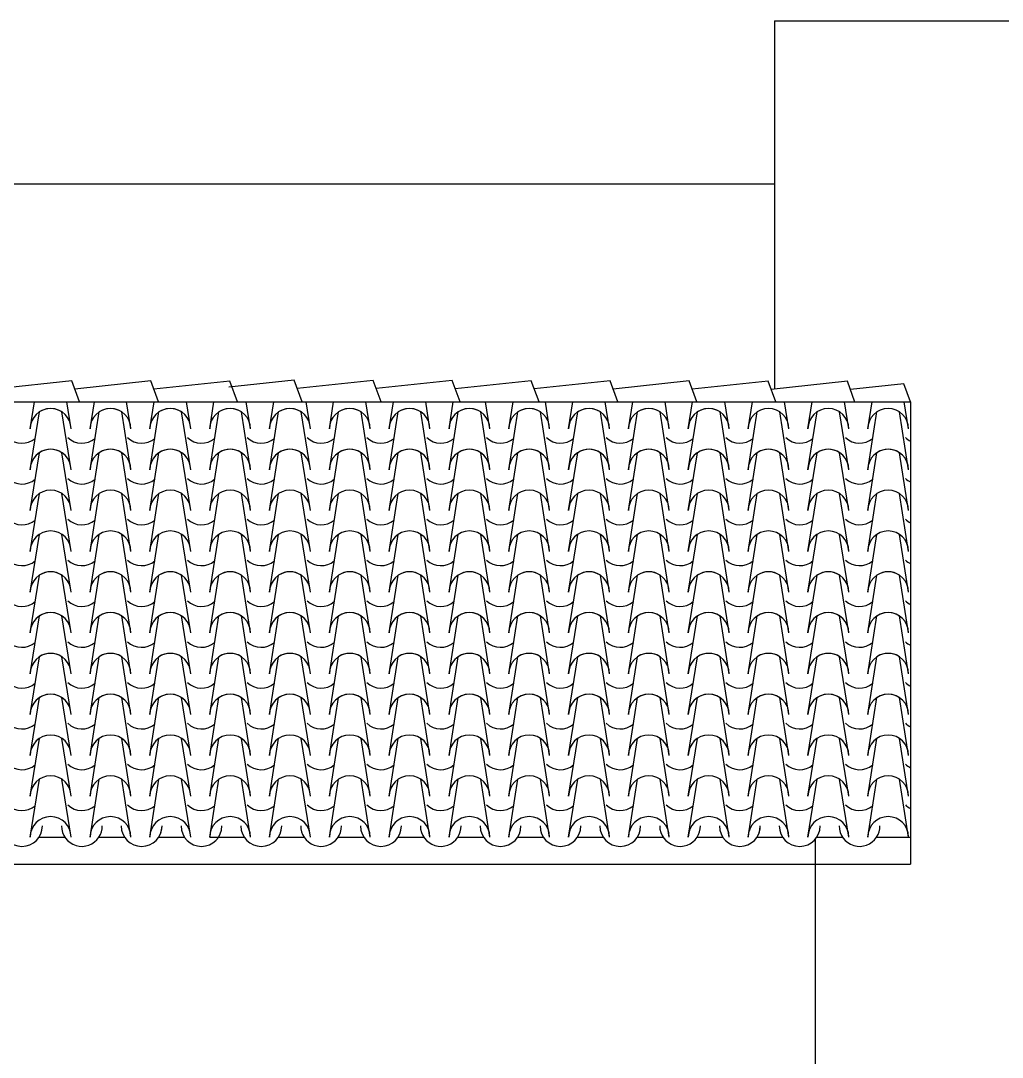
# Model space of a CAD drawing. Header units: millimetres. Extents: x 237 to 339, y 16 to 52.
# Drawn here: x 291.406 to 295.015, y 47.761 to 51.571 of the extents above; entities that cross this region are included whole.
import ezdxf

# ---------------------------------------------------------------- set-up
doc = ezdxf.new("R2010")
doc.units = ezdxf.units.MM
doc.header["$LTSCALE"] = 0.6
doc.header["$MEASUREMENT"] = 0
for name, color, linetype in [('0.3', 3, 'Continuous'), ('02', 2, 'Continuous'), ('1', 1, 'Continuous'), ('COBERTURA', 32, 'Continuous')]:
    doc.layers.add(name, color=color, linetype=linetype)

msp = doc.modelspace()

# ---------------------------------------------------------------- linework, layer by layer
at = {"layer": '0.3', "lineweight": -3}
for p, q in [((287.9229, 50.1706), (294.6773, 50.1706)), ((294.6773, 50.1706), (294.6773, 48.4706)), ((291.474, 48.5706), (291.5682, 48.5706)), ((291.6939, 48.5706), (291.7881, 48.5706)), ((291.9139, 48.5706), (292.008, 48.5706)), ((292.1012, 48.5706), (292.2279, 48.5706)), ((292.3537, 48.5706), (292.4478, 48.5706)), ((292.5736, 48.5706), (292.6677, 48.5706)), ((292.7935, 48.5706), (292.8876, 48.5706)), ((293.0134, 48.5706), (293.1075, 48.5706)), ((293.2333, 48.5706), (293.3274, 48.5706)), ((293.4532, 48.5706), (293.5474, 48.5706)), ((293.6732, 48.5706), (293.7673, 48.5706)), ((293.8931, 48.5706), (293.9872, 48.5706)), ((294.113, 48.5706), (294.2071, 48.5706)), ((294.3329, 48.5706), (294.427, 48.5706)), ((294.3329, 48.5706), (294.427, 48.5706)), ((294.5528, 48.5706), (294.6469, 48.5706)), ((294.5528, 48.5706), (294.6773, 48.5706)), ((294.6702, 48.5706), (294.6773, 48.5706)), ((294.3273, 48.563), (294.3273, 42.4706)), ((287.9229, 48.4706), (294.6773, 48.4706))]:
    msp.add_line(p, q, dxfattribs=at)
at = {"layer": '02', "lineweight": -3}
for q in [(294.1773, 50.217), (297.8773, 51.5706)]:
    msp.add_line((294.1773, 51.5706), q, dxfattribs=at)
at = {"layer": '1', "lineweight": -3}
msp.add_line((287.9229, 50.9706), (294.1773, 50.9706), dxfattribs=at)
at = {"layer": 'COBERTURA', "lineweight": -3}
for p, q in [((291.5945, 50.2472), (291.3151, 50.2174)), ((291.6225, 50.1706), (291.5945, 50.2472)), ((291.8849, 50.2466), (291.6056, 50.2169)), ((291.9127, 50.1706), (291.8849, 50.2466)), ((292.1753, 50.2461), (291.896, 50.2163)), ((292.4119, 50.2493), (292.1717, 50.2238)), ((292.2032, 50.17), (292.1753, 50.2461)), ((292.441, 50.17), (292.4119, 50.2493)), ((292.7024, 50.2488), (292.423, 50.2191)), ((292.7312, 50.17), (292.7024, 50.2488)), ((292.9928, 50.2482), (292.7135, 50.2185)), ((293.0215, 50.17), (292.9928, 50.2482)), ((293.2832, 50.2477), (293.0039, 50.218)), ((293.3117, 50.17), (293.2832, 50.2477)), ((293.5737, 50.2472), (293.2943, 50.2174)), ((293.6019, 50.17), (293.5737, 50.2472)), ((293.8641, 50.2466), (293.5848, 50.2169)), ((293.8922, 50.17), (293.8641, 50.2466)), ((294.1545, 50.2461), (293.8752, 50.2163)), ((294.1824, 50.17), (294.1545, 50.2461)), ((294.445, 50.2455), (294.1656, 50.2158)), ((294.473, 50.1689), (294.445, 50.2455)), ((294.6532, 50.2362), (294.4561, 50.2152)), ((294.6773, 50.1706), (294.6532, 50.2362)), ((291.4414, 50.0706), (291.4572, 50.1706)), ((291.5914, 50.0706), (291.5757, 50.1706)), ((291.6185, 50.1816), (291.6185, 50.1816)), ((291.6613, 50.0706), (291.6771, 50.1706)), ((291.8113, 50.0706), (291.7956, 50.1706)), ((291.8813, 50.0706), (291.897, 50.1706)), ((291.8813, 50.0706), (291.897, 50.1706)), ((291.9089, 50.181), (291.9089, 50.181)), ((292.0313, 50.0706), (292.0155, 50.1706)), ((292.1012, 50.0706), (292.1169, 50.1706)), ((292.1012, 50.0706), (292.1169, 50.1706)), ((292.1012, 50.0706), (292.1169, 50.1706)), ((292.1994, 50.1805), (292.1994, 50.1805)), ((292.2512, 50.0706), (292.2354, 50.1706)), ((292.3211, 50.0706), (292.3368, 50.1706)), ((292.436, 50.1837), (292.436, 50.1837)), ((292.4711, 50.0706), (292.4553, 50.1706)), ((292.541, 50.0706), (292.5567, 50.1706)), ((292.691, 50.0706), (292.6752, 50.1706)), ((292.7264, 50.1832), (292.7264, 50.1832)), ((292.7609, 50.0706), (292.7766, 50.1706)), ((292.9109, 50.0706), (292.8952, 50.1706)), ((292.9808, 50.0706), (292.9965, 50.1706)), ((293.0168, 50.1826), (293.0168, 50.1826)), ((293.1308, 50.0706), (293.1151, 50.1706)), ((293.2007, 50.0706), (293.2165, 50.1706)), ((293.3073, 50.1821), (293.3073, 50.1821)), ((293.3507, 50.0706), (293.335, 50.1706)), ((293.4206, 50.0706), (293.4364, 50.1706)), ((293.5706, 50.0706), (293.5549, 50.1706)), ((293.5977, 50.1816), (293.5977, 50.1816)), ((293.6405, 50.0706), (293.6563, 50.1706)), ((293.7905, 50.0706), (293.7748, 50.1706)), ((293.8605, 50.0706), (293.8762, 50.1706)), ((293.8881, 50.181), (293.8881, 50.181)), ((294.0105, 50.0706), (293.9947, 50.1706)), ((294.0804, 50.0706), (294.0961, 50.1706)), ((294.1786, 50.1805), (294.1786, 50.1805)), ((294.2304, 50.0706), (294.2146, 50.1706)), ((294.3003, 50.0706), (294.316, 50.1706)), ((294.4503, 50.0706), (294.4345, 50.1706)), ((294.5202, 50.0706), (294.5359, 50.1706)), ((294.6702, 50.0706), (294.6545, 50.1706)), ((291.4414, 49.9206), (291.4749, 50.133)), ((291.5914, 49.9206), (291.558, 50.133)), ((291.6613, 49.9206), (291.6948, 50.133)), ((291.8113, 49.9206), (291.7779, 50.133)), ((291.8813, 49.9206), (291.9147, 50.133)), ((291.8813, 49.9206), (291.9147, 50.133)), ((292.0313, 49.9206), (291.9978, 50.133)), ((292.1012, 49.9206), (292.1346, 50.133)), ((292.1012, 49.9206), (292.1346, 50.133)), ((292.2512, 49.9206), (292.2177, 50.133)), ((292.3211, 49.9206), (292.3545, 50.133)), ((292.4711, 49.9206), (292.4376, 50.133)), ((292.541, 49.9206), (292.5744, 50.133)), ((292.691, 49.9206), (292.6576, 50.133)), ((292.7609, 49.9206), (292.7943, 50.133)), ((292.9109, 49.9206), (292.8775, 50.133)), ((292.9808, 49.9206), (293.0142, 50.133)), ((293.1308, 49.9206), (293.0974, 50.133)), ((293.2007, 49.9206), (293.2342, 50.133)), ((293.3507, 49.9206), (293.3173, 50.133)), ((293.4206, 49.9206), (293.4541, 50.133)), ((293.5706, 49.9206), (293.5372, 50.133)), ((293.6405, 49.9206), (293.674, 50.133)), ((293.7905, 49.9206), (293.7571, 50.133)), ((293.8605, 49.9206), (293.8939, 50.133)), ((294.0105, 49.9206), (293.977, 50.133)), ((294.0804, 49.9206), (294.1138, 50.133)), ((294.0804, 49.9206), (294.1138, 50.133)), ((294.2304, 49.9206), (294.1969, 50.133)), ((294.3003, 49.9206), (294.3337, 50.133)), ((294.4503, 49.9206), (294.4168, 50.133)), ((294.5202, 49.9206), (294.5536, 50.133)), ((294.6702, 49.9206), (294.6368, 50.133)), ((291.4414, 49.7706), (291.4749, 49.983)), ((291.5914, 49.7706), (291.558, 49.983)), ((291.6613, 49.7706), (291.6948, 49.983)), ((291.8113, 49.7706), (291.7779, 49.983)), ((291.8813, 49.7706), (291.9147, 49.983)), ((291.8813, 49.7706), (291.9147, 49.983)), ((292.0313, 49.7706), (291.9978, 49.983)), ((292.1012, 49.7706), (292.1346, 49.983)), ((292.1012, 49.7706), (292.1346, 49.983)), ((292.2512, 49.7706), (292.2177, 49.983)), ((292.3211, 49.7706), (292.3545, 49.983)), ((292.4711, 49.7706), (292.4376, 49.983)), ((292.541, 49.7706), (292.5744, 49.983)), ((292.691, 49.7706), (292.6576, 49.983)), ((292.7609, 49.7706), (292.7943, 49.983)), ((292.9109, 49.7706), (292.8775, 49.983)), ((292.9808, 49.7706), (293.0142, 49.983)), ((293.1308, 49.7706), (293.0974, 49.983)), ((293.2007, 49.7706), (293.2342, 49.983)), ((293.3507, 49.7706), (293.3173, 49.983)), ((293.4206, 49.7706), (293.4541, 49.983)), ((293.5706, 49.7706), (293.5372, 49.983)), ((293.6405, 49.7706), (293.674, 49.983)), ((293.7905, 49.7706), (293.7571, 49.983)), ((293.8605, 49.7706), (293.8939, 49.983)), ((294.0105, 49.7706), (293.977, 49.983)), ((294.0804, 49.7706), (294.1138, 49.983)), ((294.0804, 49.7706), (294.1138, 49.983)), ((294.2304, 49.7706), (294.1969, 49.983)), ((294.3003, 49.7706), (294.3337, 49.983)), ((294.4503, 49.7706), (294.4168, 49.983)), ((294.5202, 49.7706), (294.5536, 49.983)), ((294.6702, 49.7706), (294.6368, 49.983)), ((291.4414, 49.6206), (291.4749, 49.833)), ((291.5914, 49.6206), (291.558, 49.833)), ((291.6613, 49.6206), (291.6948, 49.833)), ((291.8113, 49.6206), (291.7779, 49.833)), ((291.8813, 49.6206), (291.9147, 49.833)), ((291.8813, 49.6206), (291.9147, 49.833)), ((292.0313, 49.6206), (291.9978, 49.833)), ((292.1012, 49.6206), (292.1346, 49.833)), ((292.1012, 49.6206), (292.1346, 49.833)), ((292.2512, 49.6206), (292.2177, 49.833)), ((292.3211, 49.6206), (292.3545, 49.833)), ((292.4711, 49.6206), (292.4376, 49.833)), ((292.541, 49.6206), (292.5744, 49.833)), ((292.691, 49.6206), (292.6576, 49.833)), ((292.7609, 49.6206), (292.7943, 49.833)), ((292.9109, 49.6206), (292.8775, 49.833)), ((292.9808, 49.6206), (293.0142, 49.833)), ((293.1308, 49.6206), (293.0974, 49.833)), ((293.2007, 49.6206), (293.2342, 49.833)), ((293.3507, 49.6206), (293.3173, 49.833)), ((293.4206, 49.6206), (293.4541, 49.833)), ((293.5706, 49.6206), (293.5372, 49.833)), ((293.6405, 49.6206), (293.674, 49.833)), ((293.7905, 49.6206), (293.7571, 49.833)), ((293.8605, 49.6206), (293.8939, 49.833)), ((294.0105, 49.6206), (293.977, 49.833)), ((294.0804, 49.6206), (294.1138, 49.833)), ((294.0804, 49.6206), (294.1138, 49.833)), ((294.2304, 49.6206), (294.1969, 49.833)), ((294.3003, 49.6206), (294.3337, 49.833)), ((294.4503, 49.6206), (294.4168, 49.833)), ((294.5202, 49.6206), (294.5536, 49.833)), ((294.6702, 49.6206), (294.6368, 49.833)), ((291.4414, 49.4706), (291.4749, 49.683)), ((291.5914, 49.4706), (291.558, 49.683)), ((291.6613, 49.4706), (291.6948, 49.683)), ((291.8113, 49.4706), (291.7779, 49.683)), ((291.8813, 49.4706), (291.9147, 49.683)), ((291.8813, 49.4706), (291.9147, 49.683)), ((292.0313, 49.4706), (291.9978, 49.683)), ((292.1012, 49.4706), (292.1346, 49.683)), ((292.1012, 49.4706), (292.1346, 49.683)), ((292.2512, 49.4706), (292.2177, 49.683)), ((292.3211, 49.4706), (292.3545, 49.683)), ((292.4711, 49.4706), (292.4376, 49.683)), ((292.541, 49.4706), (292.5744, 49.683)), ((292.691, 49.4706), (292.6576, 49.683)), ((292.7609, 49.4706), (292.7943, 49.683)), ((292.9109, 49.4706), (292.8775, 49.683)), ((292.9808, 49.4706), (293.0142, 49.683)), ((293.1308, 49.4706), (293.0974, 49.683)), ((293.2007, 49.4706), (293.2342, 49.683)), ((293.3507, 49.4706), (293.3173, 49.683)), ((293.4206, 49.4706), (293.4541, 49.683)), ((293.5706, 49.4706), (293.5372, 49.683)), ((293.6405, 49.4706), (293.674, 49.683)), ((293.7905, 49.4706), (293.7571, 49.683)), ((293.8605, 49.4706), (293.8939, 49.683)), ((294.0105, 49.4706), (293.977, 49.683)), ((294.0804, 49.4706), (294.1138, 49.683)), ((294.0804, 49.4706), (294.1138, 49.683)), ((294.2304, 49.4706), (294.1969, 49.683)), ((294.3003, 49.4706), (294.3337, 49.683)), ((294.4503, 49.4706), (294.4168, 49.683)), ((294.5202, 49.4706), (294.5536, 49.683)), ((294.6702, 49.4706), (294.6368, 49.683)), ((291.4414, 49.3206), (291.4749, 49.533)), ((291.5914, 49.3206), (291.558, 49.533)), ((291.6613, 49.3206), (291.6948, 49.533)), ((291.8113, 49.3206), (291.7779, 49.533)), ((291.8813, 49.3206), (291.9147, 49.533)), ((291.8813, 49.3206), (291.9147, 49.533)), ((292.0313, 49.3206), (291.9978, 49.533)), ((292.1012, 49.3206), (292.1346, 49.533)), ((292.1012, 49.3206), (292.1346, 49.533)), ((292.2512, 49.3206), (292.2177, 49.533)), ((292.3211, 49.3206), (292.3545, 49.533)), ((292.4711, 49.3206), (292.4376, 49.533)), ((292.541, 49.3206), (292.5744, 49.533)), ((292.691, 49.3206), (292.6576, 49.533)), ((292.7609, 49.3206), (292.7943, 49.533)), ((292.9109, 49.3206), (292.8775, 49.533)), ((292.9808, 49.3206), (293.0142, 49.533)), ((293.1308, 49.3206), (293.0974, 49.533)), ((293.2007, 49.3206), (293.2342, 49.533)), ((293.3507, 49.3206), (293.3173, 49.533)), ((293.4206, 49.3206), (293.4541, 49.533)), ((293.5706, 49.3206), (293.5372, 49.533)), ((293.6405, 49.3206), (293.674, 49.533)), ((293.7905, 49.3206), (293.7571, 49.533)), ((293.8605, 49.3206), (293.8939, 49.533)), ((294.0105, 49.3206), (293.977, 49.533)), ((294.0804, 49.3206), (294.1138, 49.533)), ((294.0804, 49.3206), (294.1138, 49.533)), ((294.2304, 49.3206), (294.1969, 49.533)), ((294.3003, 49.3206), (294.3337, 49.533)), ((294.4503, 49.3206), (294.4168, 49.533)), ((294.5202, 49.3206), (294.5536, 49.533)), ((294.6702, 49.3206), (294.6368, 49.533)), ((291.4414, 49.1706), (291.4749, 49.383)), ((291.5914, 49.1706), (291.558, 49.383)), ((291.6613, 49.1706), (291.6948, 49.383)), ((291.8113, 49.1706), (291.7779, 49.383)), ((291.8813, 49.1706), (291.9147, 49.383)), ((291.8813, 49.1706), (291.9147, 49.383)), ((292.0313, 49.1706), (291.9978, 49.383)), ((292.1012, 49.1706), (292.1346, 49.383)), ((292.1012, 49.1706), (292.1346, 49.383)), ((292.2512, 49.1706), (292.2177, 49.383)), ((292.3211, 49.1706), (292.3545, 49.383)), ((292.4711, 49.1706), (292.4376, 49.383)), ((292.541, 49.1706), (292.5744, 49.383)), ((292.691, 49.1706), (292.6576, 49.383)), ((292.7609, 49.1706), (292.7943, 49.383)), ((292.9109, 49.1706), (292.8775, 49.383)), ((292.9808, 49.1706), (293.0142, 49.383)), ((293.1308, 49.1706), (293.0974, 49.383)), ((293.2007, 49.1706), (293.2342, 49.383)), ((293.3507, 49.1706), (293.3173, 49.383)), ((293.4206, 49.1706), (293.4541, 49.383)), ((293.5706, 49.1706), (293.5372, 49.383)), ((293.6405, 49.1706), (293.674, 49.383)), ((293.7905, 49.1706), (293.7571, 49.383)), ((293.8605, 49.1706), (293.8939, 49.383)), ((294.0105, 49.1706), (293.977, 49.383)), ((294.0804, 49.1706), (294.1138, 49.383)), ((294.0804, 49.1706), (294.1138, 49.383)), ((294.2304, 49.1706), (294.1969, 49.383)), ((294.3003, 49.1706), (294.3337, 49.383)), ((294.4503, 49.1706), (294.4168, 49.383)), ((294.5202, 49.1706), (294.5536, 49.383)), ((294.6702, 49.1706), (294.6368, 49.383)), ((291.4414, 49.0206), (291.4749, 49.233)), ((291.5914, 49.0206), (291.558, 49.233)), ((291.6613, 49.0206), (291.6948, 49.233)), ((291.8113, 49.0206), (291.7779, 49.233)), ((291.8813, 49.0206), (291.9147, 49.233)), ((291.8813, 49.0206), (291.9147, 49.233)), ((292.0313, 49.0206), (291.9978, 49.233)), ((292.1012, 49.0206), (292.1346, 49.233)), ((292.1012, 49.0206), (292.1346, 49.233)), ((292.2512, 49.0206), (292.2177, 49.233)), ((292.3211, 49.0206), (292.3545, 49.233)), ((292.4711, 49.0206), (292.4376, 49.233)), ((292.541, 49.0206), (292.5744, 49.233)), ((292.691, 49.0206), (292.6576, 49.233)), ((292.7609, 49.0206), (292.7943, 49.233)), ((292.9109, 49.0206), (292.8775, 49.233)), ((292.9808, 49.0206), (293.0142, 49.233)), ((293.1308, 49.0206), (293.0974, 49.233)), ((293.2007, 49.0206), (293.2342, 49.233)), ((293.3507, 49.0206), (293.3173, 49.233)), ((293.4206, 49.0206), (293.4541, 49.233)), ((293.5706, 49.0206), (293.5372, 49.233)), ((293.6405, 49.0206), (293.674, 49.233)), ((293.7905, 49.0206), (293.7571, 49.233)), ((293.8605, 49.0206), (293.8939, 49.233)), ((294.0105, 49.0206), (293.977, 49.233)), ((294.0804, 49.0206), (294.1138, 49.233)), ((294.0804, 49.0206), (294.1138, 49.233)), ((294.2304, 49.0206), (294.1969, 49.233)), ((294.3003, 49.0206), (294.3337, 49.233)), ((294.4503, 49.0206), (294.4168, 49.233)), ((294.5202, 49.0206), (294.5536, 49.233)), ((294.6702, 49.0206), (294.6368, 49.233)), ((291.4414, 48.8706), (291.4749, 49.083)), ((291.5914, 48.8706), (291.558, 49.083)), ((291.6613, 48.8706), (291.6948, 49.083)), ((291.8113, 48.8706), (291.7779, 49.083)), ((291.8813, 48.8706), (291.9147, 49.083)), ((291.8813, 48.8706), (291.9147, 49.083)), ((292.0313, 48.8706), (291.9978, 49.083)), ((292.1012, 48.8706), (292.1346, 49.083)), ((292.1012, 48.8706), (292.1346, 49.083)), ((292.2512, 48.8706), (292.2177, 49.083)), ((292.3211, 48.8706), (292.3545, 49.083)), ((292.4711, 48.8706), (292.4376, 49.083)), ((292.541, 48.8706), (292.5744, 49.083)), ((292.691, 48.8706), (292.6576, 49.083)), ((292.7609, 48.8706), (292.7943, 49.083)), ((292.9109, 48.8706), (292.8775, 49.083)), ((292.9808, 48.8706), (293.0142, 49.083)), ((293.1308, 48.8706), (293.0974, 49.083)), ((293.2007, 48.8706), (293.2342, 49.083)), ((293.3507, 48.8706), (293.3173, 49.083)), ((293.4206, 48.8706), (293.4541, 49.083)), ((293.5706, 48.8706), (293.5372, 49.083)), ((293.6405, 48.8706), (293.674, 49.083)), ((293.7905, 48.8706), (293.7571, 49.083)), ((293.8605, 48.8706), (293.8939, 49.083)), ((294.0105, 48.8706), (293.977, 49.083)), ((294.0804, 48.8706), (294.1138, 49.083)), ((294.0804, 48.8706), (294.1138, 49.083)), ((294.2304, 48.8706), (294.1969, 49.083)), ((294.3003, 48.8706), (294.3337, 49.083)), ((294.4503, 48.8706), (294.4168, 49.083)), ((294.5202, 48.8706), (294.5536, 49.083)), ((294.6702, 48.8706), (294.6368, 49.083)), ((291.4414, 48.7206), (291.4749, 48.933)), ((291.5914, 48.7206), (291.558, 48.933)), ((291.6613, 48.7206), (291.6948, 48.933)), ((291.8113, 48.7206), (291.7779, 48.933)), ((291.8813, 48.7206), (291.9147, 48.933)), ((291.8813, 48.7206), (291.9147, 48.933)), ((292.0313, 48.7206), (291.9978, 48.933)), ((292.1012, 48.7206), (292.1346, 48.933)), ((292.1012, 48.7206), (292.1346, 48.933)), ((292.2512, 48.7206), (292.2177, 48.933)), ((292.3211, 48.7206), (292.3545, 48.933)), ((292.4711, 48.7206), (292.4376, 48.933)), ((292.541, 48.7206), (292.5744, 48.933)), ((292.691, 48.7206), (292.6576, 48.933)), ((292.7609, 48.7206), (292.7943, 48.933)), ((292.9109, 48.7206), (292.8775, 48.933)), ((292.9808, 48.7206), (293.0142, 48.933)), ((293.1308, 48.7206), (293.0974, 48.933)), ((293.2007, 48.7206), (293.2342, 48.933)), ((293.3507, 48.7206), (293.3173, 48.933)), ((293.4206, 48.7206), (293.4541, 48.933)), ((293.5706, 48.7206), (293.5372, 48.933)), ((293.6405, 48.7206), (293.674, 48.933)), ((293.7905, 48.7206), (293.7571, 48.933)), ((293.8605, 48.7206), (293.8939, 48.933)), ((294.0105, 48.7206), (293.977, 48.933)), ((294.0804, 48.7206), (294.1138, 48.933)), ((294.0804, 48.7206), (294.1138, 48.933)), ((294.2304, 48.7206), (294.1969, 48.933)), ((294.3003, 48.7206), (294.3337, 48.933)), ((294.4503, 48.7206), (294.4168, 48.933)), ((294.5202, 48.7206), (294.5536, 48.933)), ((294.6702, 48.7206), (294.6368, 48.933)), ((291.4414, 48.5706), (291.4749, 48.783)), ((291.5914, 48.5706), (291.558, 48.783)), ((291.6613, 48.5706), (291.6948, 48.783)), ((291.8113, 48.5706), (291.7779, 48.783)), ((291.8813, 48.5706), (291.9147, 48.783)), ((291.8813, 48.5706), (291.9147, 48.783)), ((292.0313, 48.5706), (291.9978, 48.783)), ((292.1012, 48.5706), (292.1346, 48.783)), ((292.1012, 48.5706), (292.1346, 48.783)), ((292.2512, 48.5706), (292.2177, 48.783)), ((292.3211, 48.5706), (292.3545, 48.783)), ((292.4711, 48.5706), (292.4376, 48.783)), ((292.541, 48.5706), (292.5744, 48.783)), ((292.691, 48.5706), (292.6576, 48.783)), ((292.7609, 48.5706), (292.7943, 48.783)), ((292.9109, 48.5706), (292.8775, 48.783)), ((292.9808, 48.5706), (293.0142, 48.783)), ((293.1308, 48.5706), (293.0974, 48.783)), ((293.2007, 48.5706), (293.2342, 48.783)), ((293.3507, 48.5706), (293.3173, 48.783)), ((293.4206, 48.5706), (293.4541, 48.783)), ((293.5706, 48.5706), (293.5372, 48.783)), ((293.6405, 48.5706), (293.674, 48.783)), ((293.7905, 48.5706), (293.7571, 48.783)), ((293.8605, 48.5706), (293.8939, 48.783)), ((294.0105, 48.5706), (293.977, 48.783)), ((294.0804, 48.5706), (294.1138, 48.783)), ((294.0804, 48.5706), (294.1138, 48.783)), ((294.2304, 48.5706), (294.1969, 48.783)), ((294.3003, 48.5706), (294.3337, 48.783)), ((294.4503, 48.5706), (294.4168, 48.783)), ((294.5202, 48.5706), (294.5536, 48.783)), ((294.6702, 48.5706), (294.6368, 48.783))]:
    msp.add_line(p, q, dxfattribs=at)
for centre, start, end in [((291.5164, 50.0706), 0, 180), ((291.5164, 50.0706), 56.343, 123.657), ((291.7363, 50.0706), 0, 180), ((291.7363, 50.0706), 56.343, 123.657), ((291.9563, 50.0706), 0, 180), ((291.9563, 50.0706), 56.343, 123.657), ((292.1762, 50.0706), 0, 180), ((292.1762, 50.0706), 56.343, 123.657), ((292.3961, 50.0706), 0, 180), ((292.3961, 50.0706), 56.343, 123.657), ((292.616, 50.0706), 0, 180), ((292.616, 50.0706), 56.343, 123.657), ((292.8359, 50.0706), 0, 180), ((292.8359, 50.0706), 56.343, 123.657), ((293.0558, 50.0706), 0, 180), ((293.0558, 50.0706), 56.343, 123.657), ((293.2757, 50.0706), 0, 180), ((293.2757, 50.0706), 56.343, 123.657), ((293.4956, 50.0706), 0, 180), ((293.4956, 50.0706), 56.343, 123.657), ((293.7155, 50.0706), 0, 180), ((293.7155, 50.0706), 56.343, 123.657), ((293.9355, 50.0706), 0, 180), ((293.9355, 50.0706), 56.343, 123.657), ((294.1554, 50.0706), 0, 180), ((294.3753, 50.0706), 0, 180), ((294.5952, 50.0706), 0, 180), ((291.4111, 50.093), 226.5369, 310.2081), ((291.6311, 50.093), 226.5369, 310.2081), ((291.851, 50.093), 226.5369, 310.2081), ((292.0709, 50.093), 226.5369, 310.2081), ((292.2908, 50.093), 226.5369, 310.2081), ((292.5107, 50.093), 226.5369, 310.2081), ((292.7306, 50.093), 226.5369, 310.2081), ((292.9505, 50.093), 226.5369, 310.2081), ((293.1704, 50.093), 226.5369, 310.2081), ((293.3903, 50.093), 226.5369, 310.2081), ((293.6103, 50.093), 226.5369, 310.2081), ((293.8302, 50.093), 226.5369, 310.2081), ((294.0501, 50.093), 226.5369, 310.2081), ((294.27, 50.093), 226.5369, 310.2081), ((294.4899, 50.093), 226.5369, 310.2081), ((294.7098, 50.093), 226.5369, 244.288), ((291.5164, 49.9206), 0, 180), ((291.5164, 49.9206), 56.343, 123.657), ((291.7363, 49.9206), 0, 180), ((291.7363, 49.9206), 56.343, 123.657), ((291.9563, 49.9206), 0, 180), ((291.9563, 49.9206), 56.343, 123.657), ((292.1762, 49.9206), 0, 180), ((292.1762, 49.9206), 56.343, 123.657), ((292.3961, 49.9206), 0, 180), ((292.3961, 49.9206), 56.343, 123.657), ((292.616, 49.9206), 0, 180), ((292.616, 49.9206), 56.343, 123.657), ((292.8359, 49.9206), 0, 180), ((292.8359, 49.9206), 56.343, 123.657), ((293.0558, 49.9206), 0, 180), ((293.0558, 49.9206), 56.343, 123.657), ((293.2757, 49.9206), 0, 180), ((293.2757, 49.9206), 56.343, 123.657), ((293.4956, 49.9206), 0, 180), ((293.4956, 49.9206), 56.343, 123.657), ((293.7155, 49.9206), 0, 180), ((293.7155, 49.9206), 56.343, 123.657), ((293.9355, 49.9206), 0, 180), ((293.9355, 49.9206), 56.343, 123.657), ((294.1554, 49.9206), 0, 180), ((294.1554, 49.9206), 56.343, 123.657), ((294.3753, 49.9206), 0, 180), ((294.3753, 49.9206), 56.343, 123.657), ((294.5952, 49.9206), 0, 180), ((294.5952, 49.9206), 56.343, 123.657), ((291.4111, 49.943), 226.5369, 310.2081), ((291.6311, 49.943), 226.5369, 310.2081), ((291.851, 49.943), 226.5369, 310.2081), ((292.0709, 49.943), 226.5369, 310.2081), ((292.2908, 49.943), 226.5369, 310.2081), ((292.5107, 49.943), 226.5369, 310.2081), ((292.7306, 49.943), 226.5369, 310.2081), ((292.9505, 49.943), 226.5369, 310.2081), ((293.1704, 49.943), 226.5369, 310.2081), ((293.3903, 49.943), 226.5369, 310.2081), ((293.6103, 49.943), 226.5369, 310.2081), ((293.8302, 49.943), 226.5369, 310.2081), ((294.0501, 49.943), 226.5369, 310.2081), ((294.27, 49.943), 226.5369, 310.2081), ((294.4899, 49.943), 226.5369, 310.2081), ((294.7098, 49.943), 226.5369, 244.288), ((291.5164, 49.7706), 0, 180), ((291.7363, 49.7706), 0, 180), ((291.9563, 49.7706), 0, 180), ((292.1762, 49.7706), 0, 180), ((292.3961, 49.7706), 0, 180), ((292.616, 49.7706), 0, 180), ((292.8359, 49.7706), 0, 180), ((293.0558, 49.7706), 0, 180), ((293.2757, 49.7706), 0, 180), ((293.4956, 49.7706), 0, 180), ((293.7155, 49.7706), 0, 180), ((293.9355, 49.7706), 0, 180), ((294.1554, 49.7706), 0, 180), ((294.3753, 49.7706), 0, 180), ((294.5952, 49.7706), 0, 180), ((291.4111, 49.793), 226.5369, 310.2081), ((291.6311, 49.793), 226.5369, 310.2081), ((291.851, 49.793), 226.5369, 310.2081), ((292.0709, 49.793), 226.5369, 310.2081), ((292.2908, 49.793), 226.5369, 310.2081), ((292.5107, 49.793), 226.5369, 310.2081), ((292.7306, 49.793), 226.5369, 310.2081), ((292.9505, 49.793), 226.5369, 310.2081), ((293.1704, 49.793), 226.5369, 310.2081), ((293.3903, 49.793), 226.5369, 310.2081), ((293.6103, 49.793), 226.5369, 310.2081), ((293.8302, 49.793), 226.5369, 310.2081), ((294.0501, 49.793), 226.5369, 310.2081), ((294.27, 49.793), 226.5369, 310.2081), ((294.4899, 49.793), 226.5369, 310.2081), ((294.7098, 49.793), 226.5369, 244.288), ((291.5164, 49.6206), 0, 180), ((291.7363, 49.6206), 0, 180), ((291.9563, 49.6206), 0, 180), ((292.1762, 49.6206), 0, 180), ((292.3961, 49.6206), 0, 180), ((292.616, 49.6206), 0, 180), ((292.8359, 49.6206), 0, 180), ((293.0558, 49.6206), 0, 180), ((293.2757, 49.6206), 0, 180), ((293.4956, 49.6206), 0, 180), ((293.7155, 49.6206), 0, 180), ((293.9355, 49.6206), 0, 180), ((294.1554, 49.6206), 0, 180), ((294.3753, 49.6206), 0, 180), ((294.5952, 49.6206), 0, 180), ((291.4111, 49.643), 226.5369, 310.2081), ((291.6311, 49.643), 226.5369, 310.2081), ((291.851, 49.643), 226.5369, 310.2081), ((292.0709, 49.643), 226.5369, 310.2081), ((292.2908, 49.643), 226.5369, 310.2081), ((292.5107, 49.643), 226.5369, 310.2081), ((292.7306, 49.643), 226.5369, 310.2081), ((292.9505, 49.643), 226.5369, 310.2081), ((293.1704, 49.643), 226.5369, 310.2081), ((293.3903, 49.643), 226.5369, 310.2081), ((293.6103, 49.643), 226.5369, 310.2081), ((293.8302, 49.643), 226.5369, 310.2081), ((294.0501, 49.643), 226.5369, 310.2081), ((294.27, 49.643), 226.5369, 310.2081), ((294.4899, 49.643), 226.5369, 310.2081), ((294.7098, 49.643), 226.5369, 244.288), ((291.5164, 49.4706), 0, 180), ((291.5164, 49.4706), 56.343, 123.657), ((291.7363, 49.4706), 0, 180), ((291.7363, 49.4706), 56.343, 123.657), ((291.9563, 49.4706), 0, 180), ((291.9563, 49.4706), 56.343, 123.657), ((292.1762, 49.4706), 0, 180), ((292.1762, 49.4706), 56.343, 123.657), ((292.3961, 49.4706), 0, 180), ((292.3961, 49.4706), 56.343, 123.657), ((292.616, 49.4706), 0, 180), ((292.616, 49.4706), 56.343, 123.657), ((292.8359, 49.4706), 0, 180), ((292.8359, 49.4706), 56.343, 123.657), ((293.0558, 49.4706), 0, 180), ((293.0558, 49.4706), 56.343, 123.657), ((293.2757, 49.4706), 0, 180), ((293.2757, 49.4706), 56.343, 123.657), ((293.4956, 49.4706), 0, 180), ((293.4956, 49.4706), 56.343, 123.657), ((293.7155, 49.4706), 0, 180), ((293.7155, 49.4706), 56.343, 123.657), ((293.9355, 49.4706), 0, 180), ((293.9355, 49.4706), 56.343, 123.657), ((294.1554, 49.4706), 0, 180), ((294.1554, 49.4706), 56.343, 123.657), ((294.3753, 49.4706), 0, 180), ((294.3753, 49.4706), 56.343, 123.657), ((294.5952, 49.4706), 0, 180), ((294.5952, 49.4706), 56.343, 123.657), ((291.4111, 49.493), 226.5369, 310.2081), ((291.6311, 49.493), 226.5369, 310.2081), ((291.851, 49.493), 226.5369, 310.2081), ((292.0709, 49.493), 226.5369, 310.2081), ((292.2908, 49.493), 226.5369, 310.2081), ((292.5107, 49.493), 226.5369, 310.2081), ((292.7306, 49.493), 226.5369, 310.2081), ((292.9505, 49.493), 226.5369, 310.2081), ((293.1704, 49.493), 226.5369, 310.2081), ((293.3903, 49.493), 226.5369, 310.2081), ((293.6103, 49.493), 226.5369, 310.2081), ((293.8302, 49.493), 226.5369, 310.2081), ((294.0501, 49.493), 226.5369, 310.2081), ((294.27, 49.493), 226.5369, 310.2081), ((294.4899, 49.493), 226.5369, 310.2081), ((294.7098, 49.493), 226.5369, 244.288), ((291.5164, 49.3206), 0, 180), ((291.5164, 49.3206), 56.343, 123.657), ((291.7363, 49.3206), 0, 180), ((291.7363, 49.3206), 56.343, 123.657), ((291.9563, 49.3206), 0, 180), ((291.9563, 49.3206), 56.343, 123.657), ((292.1762, 49.3206), 0, 180), ((292.1762, 49.3206), 56.343, 123.657), ((292.3961, 49.3206), 0, 180), ((292.3961, 49.3206), 56.343, 123.657), ((292.616, 49.3206), 0, 180), ((292.616, 49.3206), 56.343, 123.657), ((292.8359, 49.3206), 0, 180), ((292.8359, 49.3206), 56.343, 123.657), ((293.0558, 49.3206), 0, 180), ((293.0558, 49.3206), 56.343, 123.657), ((293.2757, 49.3206), 0, 180), ((293.2757, 49.3206), 56.343, 123.657), ((293.4956, 49.3206), 0, 180), ((293.4956, 49.3206), 56.343, 123.657), ((293.7155, 49.3206), 0, 180), ((293.7155, 49.3206), 56.343, 123.657), ((293.9355, 49.3206), 0, 180), ((293.9355, 49.3206), 56.343, 123.657), ((294.1554, 49.3206), 0, 180), ((294.1554, 49.3206), 56.343, 123.657), ((294.3753, 49.3206), 0, 180), ((294.3753, 49.3206), 56.343, 123.657), ((294.5952, 49.3206), 0, 180), ((294.5952, 49.3206), 56.343, 123.657), ((291.4111, 49.343), 226.5369, 310.2081), ((291.6311, 49.343), 226.5369, 310.2081), ((291.851, 49.343), 226.5369, 310.2081), ((292.0709, 49.343), 226.5369, 310.2081), ((292.2908, 49.343), 226.5369, 310.2081), ((292.5107, 49.343), 226.5369, 310.2081), ((292.7306, 49.343), 226.5369, 310.2081), ((292.9505, 49.343), 226.5369, 310.2081), ((293.1704, 49.343), 226.5369, 310.2081), ((293.3903, 49.343), 226.5369, 310.2081), ((293.6103, 49.343), 226.5369, 310.2081), ((293.8302, 49.343), 226.5369, 310.2081), ((294.0501, 49.343), 226.5369, 310.2081), ((294.27, 49.343), 226.5369, 310.2081), ((294.4899, 49.343), 226.5369, 310.2081), ((294.7098, 49.343), 226.5369, 244.288), ((291.5164, 49.1706), 0, 180), ((291.5164, 49.1706), 56.343, 123.657), ((291.7363, 49.1706), 0, 180), ((291.7363, 49.1706), 56.343, 123.657), ((291.9563, 49.1706), 0, 180), ((291.9563, 49.1706), 56.343, 123.657), ((292.1762, 49.1706), 0, 180), ((292.1762, 49.1706), 56.343, 123.657), ((292.3961, 49.1706), 0, 180), ((292.3961, 49.1706), 56.343, 123.657), ((292.616, 49.1706), 0, 180), ((292.616, 49.1706), 56.343, 123.657), ((292.8359, 49.1706), 0, 180), ((292.8359, 49.1706), 56.343, 123.657), ((293.0558, 49.1706), 0, 180), ((293.0558, 49.1706), 56.343, 123.657), ((293.2757, 49.1706), 0, 180), ((293.2757, 49.1706), 56.343, 123.657), ((293.4956, 49.1706), 0, 180), ((293.4956, 49.1706), 56.343, 123.657), ((293.7155, 49.1706), 0, 180), ((293.7155, 49.1706), 56.343, 123.657), ((293.9355, 49.1706), 0, 180), ((293.9355, 49.1706), 56.343, 123.657), ((294.1554, 49.1706), 0, 180), ((294.1554, 49.1706), 56.343, 123.657), ((294.3753, 49.1706), 0, 180), ((294.3753, 49.1706), 56.343, 123.657), ((294.5952, 49.1706), 0, 180), ((294.5952, 49.1706), 56.343, 123.657), ((291.4111, 49.193), 226.5369, 310.2081), ((291.6311, 49.193), 226.5369, 310.2081), ((291.851, 49.193), 226.5369, 310.2081), ((292.0709, 49.193), 226.5369, 310.2081), ((292.2908, 49.193), 226.5369, 310.2081), ((292.5107, 49.193), 226.5369, 310.2081), ((292.7306, 49.193), 226.5369, 310.2081), ((292.9505, 49.193), 226.5369, 310.2081), ((293.1704, 49.193), 226.5369, 310.2081), ((293.3903, 49.193), 226.5369, 310.2081), ((293.6103, 49.193), 226.5369, 310.2081), ((293.8302, 49.193), 226.5369, 310.2081), ((294.0501, 49.193), 226.5369, 310.2081), ((294.27, 49.193), 226.5369, 310.2081), ((294.4899, 49.193), 226.5369, 310.2081), ((294.7098, 49.193), 226.5369, 244.288), ((291.5164, 49.0206), 0, 180), ((291.5164, 49.0206), 56.343, 123.657), ((291.7363, 49.0206), 0, 180), ((291.7363, 49.0206), 56.343, 123.657), ((291.9563, 49.0206), 0, 180), ((291.9563, 49.0206), 56.343, 123.657), ((292.1762, 49.0206), 0, 180), ((292.1762, 49.0206), 56.343, 123.657), ((292.3961, 49.0206), 0, 180), ((292.3961, 49.0206), 56.343, 123.657), ((292.616, 49.0206), 0, 180), ((292.616, 49.0206), 56.343, 123.657), ((292.8359, 49.0206), 0, 180), ((292.8359, 49.0206), 56.343, 123.657), ((293.0558, 49.0206), 0, 180), ((293.0558, 49.0206), 56.343, 123.657), ((293.2757, 49.0206), 0, 180), ((293.2757, 49.0206), 56.343, 123.657), ((293.4956, 49.0206), 0, 180), ((293.4956, 49.0206), 56.343, 123.657), ((293.7155, 49.0206), 0, 180), ((293.7155, 49.0206), 56.343, 123.657), ((293.9355, 49.0206), 0, 180), ((293.9355, 49.0206), 56.343, 123.657), ((294.1554, 49.0206), 0, 180), ((294.1554, 49.0206), 56.343, 123.657), ((294.3753, 49.0206), 0, 180), ((294.3753, 49.0206), 56.343, 123.657), ((294.5952, 49.0206), 0, 180), ((294.5952, 49.0206), 56.343, 123.657), ((291.4111, 49.043), 226.5369, 310.2081), ((291.6311, 49.043), 226.5369, 310.2081), ((291.851, 49.043), 226.5369, 310.2081), ((292.0709, 49.043), 226.5369, 310.2081), ((292.2908, 49.043), 226.5369, 310.2081), ((292.5107, 49.043), 226.5369, 310.2081), ((292.7306, 49.043), 226.5369, 310.2081), ((292.9505, 49.043), 226.5369, 310.2081), ((293.1704, 49.043), 226.5369, 310.2081), ((293.3903, 49.043), 226.5369, 310.2081), ((293.6103, 49.043), 226.5369, 310.2081), ((293.8302, 49.043), 226.5369, 310.2081), ((294.0501, 49.043), 226.5369, 310.2081), ((294.27, 49.043), 226.5369, 310.2081), ((294.4899, 49.043), 226.5369, 310.2081), ((294.7098, 49.043), 226.5369, 244.288), ((291.5164, 48.8706), 0, 180), ((291.7363, 48.8706), 0, 180), ((291.9563, 48.8706), 0, 180), ((292.1762, 48.8706), 0, 180), ((292.3961, 48.8706), 0, 180), ((292.616, 48.8706), 0, 180), ((292.8359, 48.8706), 0, 180), ((293.0558, 48.8706), 0, 180), ((293.2757, 48.8706), 0, 180), ((293.4956, 48.8706), 0, 180), ((293.7155, 48.8706), 0, 180), ((293.9355, 48.8706), 0, 180), ((294.1554, 48.8706), 0, 180), ((294.3753, 48.8706), 0, 180), ((294.5952, 48.8706), 0, 180), ((291.4111, 48.893), 226.5369, 310.2081), ((291.6311, 48.893), 226.5369, 310.2081), ((291.851, 48.893), 226.5369, 310.2081), ((292.0709, 48.893), 226.5369, 310.2081), ((292.2908, 48.893), 226.5369, 310.2081), ((292.5107, 48.893), 226.5369, 310.2081), ((292.7306, 48.893), 226.5369, 310.2081), ((292.9505, 48.893), 226.5369, 310.2081), ((293.1704, 48.893), 226.5369, 310.2081), ((293.3903, 48.893), 226.5369, 310.2081), ((293.6103, 48.893), 226.5369, 310.2081), ((293.8302, 48.893), 226.5369, 310.2081), ((294.0501, 48.893), 226.5369, 310.2081), ((294.27, 48.893), 226.5369, 310.2081), ((294.4899, 48.893), 226.5369, 310.2081), ((294.7098, 48.893), 226.5369, 244.288), ((291.5164, 48.7206), 0, 180), ((291.7363, 48.7206), 0, 180), ((291.9563, 48.7206), 0, 180), ((292.1762, 48.7206), 0, 180), ((292.3961, 48.7206), 0, 180), ((292.616, 48.7206), 0, 180), ((292.8359, 48.7206), 0, 180), ((293.0558, 48.7206), 0, 180), ((293.2757, 48.7206), 0, 180), ((293.4956, 48.7206), 0, 180), ((293.7155, 48.7206), 0, 180), ((293.9355, 48.7206), 0, 180), ((294.1554, 48.7206), 0, 180), ((294.3753, 48.7206), 0, 180), ((294.5952, 48.7206), 0, 180), ((291.4111, 48.743), 226.5369, 310.2081), ((291.6311, 48.743), 226.5369, 310.2081), ((291.851, 48.743), 226.5369, 310.2081), ((292.0709, 48.743), 226.5369, 310.2081), ((292.2908, 48.743), 226.5369, 310.2081), ((292.5107, 48.743), 226.5369, 310.2081), ((292.7306, 48.743), 226.5369, 310.2081), ((292.9505, 48.743), 226.5369, 310.2081), ((293.1704, 48.743), 226.5369, 310.2081), ((293.3903, 48.743), 226.5369, 310.2081), ((293.6103, 48.743), 226.5369, 310.2081), ((293.8302, 48.743), 226.5369, 310.2081), ((294.0501, 48.743), 226.5369, 310.2081), ((294.27, 48.743), 226.5369, 310.2081), ((294.4899, 48.743), 226.5369, 310.2081), ((294.7098, 48.743), 226.5369, 244.288), ((291.5164, 48.5706), 0, 180), ((291.7363, 48.5706), 0, 180), ((291.9563, 48.5706), 0, 180), ((292.1762, 48.5706), 0, 180), ((292.3961, 48.5706), 0, 180), ((292.616, 48.5706), 0, 180), ((292.8359, 48.5706), 0, 180), ((293.0558, 48.5706), 0, 180), ((293.2757, 48.5706), 0, 180), ((293.4956, 48.5706), 0, 180), ((293.7155, 48.5706), 0, 180), ((293.9355, 48.5706), 0, 180), ((294.1554, 48.5706), 0, 180), ((294.3753, 48.5706), 0, 180), ((294.5952, 48.5706), 0, 180), ((291.4111, 48.6114), 180, 0), ((291.6311, 48.6114), 180, 326.9975), ((291.6311, 48.6114), 326.9975, 0), ((291.851, 48.6114), 180, 0), ((291.851, 48.6114), 326.9975, 0), ((292.0709, 48.6114), 180, 0), ((292.2908, 48.6114), 180, 0), ((292.5107, 48.6114), 180, 213.0025), ((292.5107, 48.6114), 213.0025, 0), ((292.7306, 48.6114), 180, 0), ((292.9505, 48.6114), 180, 326.9975), ((292.9505, 48.6114), 326.9975, 0), ((293.1704, 48.6114), 180, 0), ((293.3903, 48.6114), 180, 0), ((293.6103, 48.6114), 180, 0), ((293.8302, 48.6114), 180, 326.9975), ((293.8302, 48.6114), 326.9975, 0), ((294.0501, 48.6114), 180, 0), ((294.0501, 48.6114), 326.9975, 0), ((294.27, 48.6114), 180, 0), ((294.4899, 48.6114), 180, 326.9975), ((294.4899, 48.6114), 326.9975, 0)]:
    msp.add_arc(centre, 0.075, start, end, dxfattribs=at)

doc.saveas('drawing.dxf')
